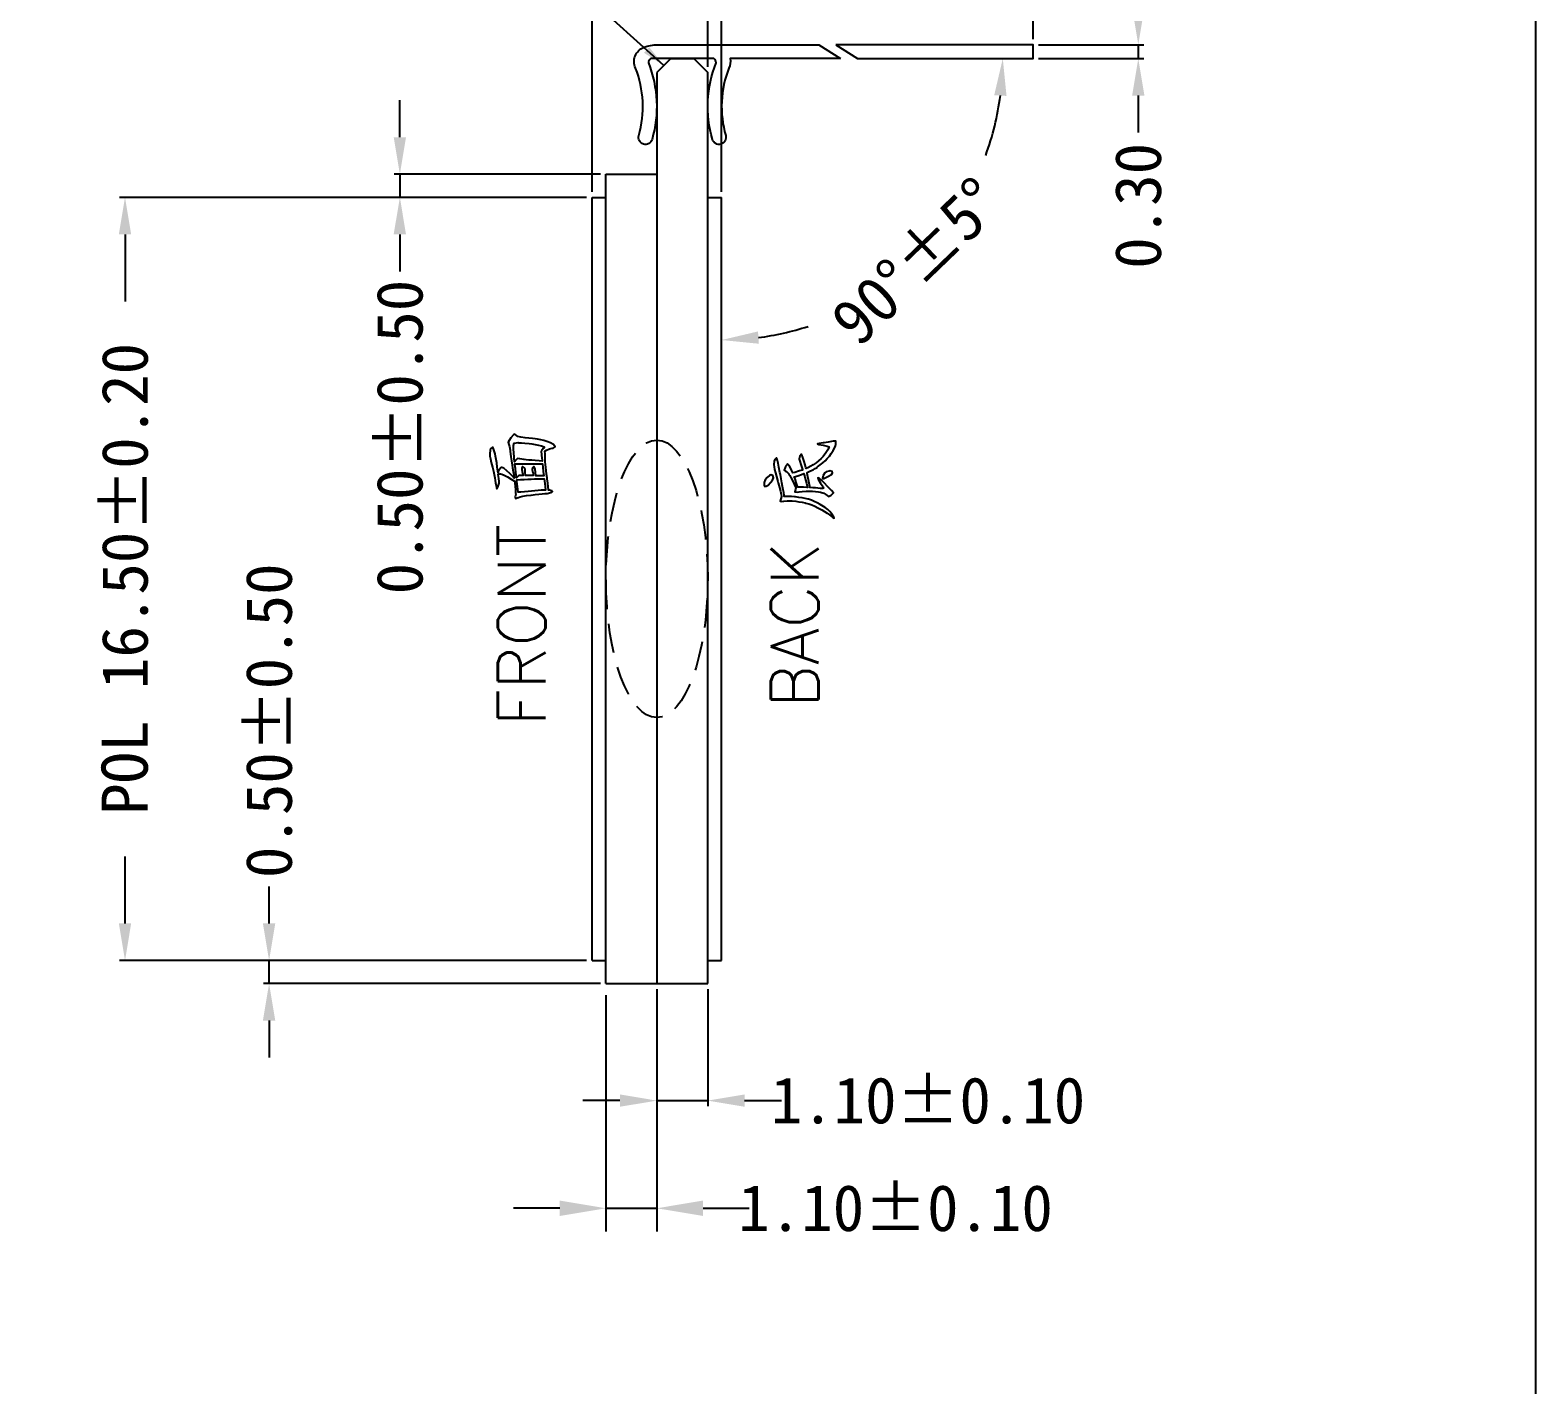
# Model space of a CAD drawing. Header units: millimetres. Extents: x 1232 to 1349, y 506 to 595.
# Drawn here: x 1316.92 to 1349.5, y 550.9 to 580.2 of the extents above; entities that cross this region are included whole.
import ezdxf
from ezdxf.enums import TextEntityAlignment as Align

# ---------------------------------------------------------------- set-up
doc = ezdxf.new("R2010")
doc.units = ezdxf.units.MM
doc.linetypes.add('HIDDEN', pattern=[9.525, 6.35, -3.175])
doc.layers.add('DIM', color=4, linetype='Continuous')
doc.styles.add('romans', font='romans.shx')
doc.dimstyles.new('1.00', dxfattribs={"dimscale": 0.4, "dimtxt": 2.5, "dimasz": 2.5, "dimexe": 1.25, "dimexo": 0.625, "dimtad": 0, "dimzin": 1, "dimdsep": 46, "dimtxsty": 'Standard', "dimcen": 2.5, "dimadec": 0, "dimazin": 0, "dimtfac": 1, "dimtmove": 0, "dimatfit": 3, "dimfxl": 1, "dimarcsym": 0})

# ---------------------------------------------------------------- blocks, each defined once
blk = doc.blocks.new('*D18')
at = {"layer": 'Defpoints', "color": 0}
for p in [(1338.621, 581.58), (1338.621, 579.882), (1331.581, 579.282)]:
    blk.add_point(p, dxfattribs=at)
at = {"layer": 'DIM', "color": 0, "lineweight": -2}
for p, q in [((1331.581, 579.402), (1331.581, 581.7)), ((1332.381, 581.58), (1337.821, 581.58)), ((1338.621, 580.002), (1338.621, 581.7)), ((1338.621, 581.58), (1339.421, 581.58))]:
    blk.add_line(p, q, dxfattribs=at)
at = {"layer": 'DIM', "color": 0}
for points in [[(1332.381, 581.714), (1332.381, 581.447), (1331.581, 581.58)], [(1337.821, 581.714), (1337.821, 581.447), (1338.621, 581.58)]]:
    blk.add_solid(points, dxfattribs=at)
at = {"layer": 'DIM', "color": 0, "insert": (1343.171, 581.58), "char_height": 1, "attachment_point": 5}
blk.add_mtext('11.00%%P0.50', dxfattribs=at)
blk = doc.blocks.new('*D19')
at = {"layer": 'Defpoints', "color": 0}
for p in [(1338.621, 579.882), (1338.621, 579.582), (1340.896, 579.582)]:
    blk.add_point(p, dxfattribs=at)
at = {"layer": 'DIM', "color": 0, "lineweight": -2}
for p, q in [((1340.896, 580.682), (1340.896, 581.482)), ((1338.741, 579.882), (1341.016, 579.882)), ((1340.896, 579.882), (1340.896, 579.582)), ((1338.741, 579.582), (1341.016, 579.582)), ((1340.896, 578.782), (1340.896, 577.982))]:
    blk.add_line(p, q, dxfattribs=at)
at = {"layer": 'DIM', "color": 0}
for points in [[(1340.763, 580.682), (1341.03, 580.682), (1340.896, 579.882)], [(1340.763, 578.782), (1341.03, 578.782), (1340.896, 579.582)]]:
    blk.add_solid(points, dxfattribs=at)
at = {"layer": 'DIM', "color": 0, "insert": (1340.896, 576.399), "char_height": 1, "attachment_point": 5, "rotation": 90}
blk.add_mtext('0.30', dxfattribs=at)
blk = doc.blocks.new('*D20')
at = {"layer": 'Defpoints', "color": 0}
for p in [(1331.881, 583.786), (1329.081, 576.582), (1331.881, 576.582)]:
    blk.add_point(p, dxfattribs=at)
at = {"layer": 'DIM', "color": 0, "lineweight": -2}
for p, q in [((1329.081, 576.702), (1329.081, 583.906)), ((1329.881, 583.786), (1331.081, 583.786)), ((1331.881, 576.702), (1331.881, 583.906)), ((1331.881, 583.786), (1332.681, 583.786))]:
    blk.add_line(p, q, dxfattribs=at)
at = {"layer": 'DIM', "color": 0}
for points in [[(1329.881, 583.919), (1329.881, 583.652), (1329.081, 583.786)], [(1331.081, 583.919), (1331.081, 583.652), (1331.881, 583.786)]]:
    blk.add_solid(points, dxfattribs=at)
at = {"layer": 'DIM', "color": 0, "insert": (1335.847, 583.786), "char_height": 1, "attachment_point": 5}
blk.add_mtext('2.80MAX', dxfattribs=at)
blk = doc.blocks.new('*D21')
at = {"layer": 'Defpoints', "color": 0}
for p in [(1329.381, 559.582), (1330.481, 559.582), (1330.481, 554.723)]:
    blk.add_point(p, dxfattribs=at)
at = {"layer": 'DIM', "color": 0, "lineweight": -2}
for p, q in [((1329.381, 559.332), (1329.381, 554.223)), ((1330.481, 559.332), (1330.481, 554.223)), ((1328.381, 554.723), (1327.381, 554.723)), ((1329.381, 554.723), (1330.481, 554.723)), ((1331.481, 554.723), (1332.481, 554.723))]:
    blk.add_line(p, q, dxfattribs=at)
at = {"layer": 'DIM', "color": 0}
for points in [[(1328.381, 554.89), (1328.381, 554.557), (1329.381, 554.723)], [(1331.481, 554.89), (1331.481, 554.557), (1330.481, 554.723)]]:
    blk.add_solid(points, dxfattribs=at)
at = {"layer": 'DIM', "color": 0, "insert": (1335.647, 554.723), "char_height": 1, "attachment_point": 5}
blk.add_mtext('1.10%%P0.10', dxfattribs=at)
blk = doc.blocks.new('*D22')
at = {"layer": 'Defpoints', "color": 0}
for p in [(1330.481, 559.582), (1331.581, 559.582), (1331.581, 557.051)]:
    blk.add_point(p, dxfattribs=at)
at = {"layer": 'DIM', "color": 0, "lineweight": -2}
for p, q in [((1330.481, 559.462), (1330.481, 556.931)), ((1331.581, 559.462), (1331.581, 556.931)), ((1329.681, 557.051), (1328.881, 557.051)), ((1330.481, 557.051), (1331.581, 557.051)), ((1332.381, 557.051), (1333.181, 557.051))]:
    blk.add_line(p, q, dxfattribs=at)
at = {"layer": 'DIM', "color": 0}
for points in [[(1329.681, 557.185), (1329.681, 556.918), (1330.481, 557.051)], [(1332.381, 557.185), (1332.381, 556.918), (1331.581, 557.051)]]:
    blk.add_solid(points, dxfattribs=at)
at = {"layer": 'DIM', "color": 0, "insert": (1336.347, 557.051), "char_height": 1, "attachment_point": 5}
blk.add_mtext('1.10%%P0.10', dxfattribs=at)
blk = doc.blocks.new('*D23')
at = {"layer": 'Defpoints', "color": 0}
for p in [(1322.093, 560.082), (1329.081, 560.082), (1329.381, 559.582)]:
    blk.add_point(p, dxfattribs=at)
at = {"layer": 'DIM', "color": 0, "lineweight": -2}
for p, q in [((1322.093, 560.882), (1322.093, 561.682)), ((1328.961, 560.082), (1321.973, 560.082)), ((1322.093, 559.582), (1322.093, 560.082)), ((1329.261, 559.582), (1321.973, 559.582)), ((1322.093, 558.782), (1322.093, 557.982))]:
    blk.add_line(p, q, dxfattribs=at)
at = {"layer": 'DIM', "color": 0}
for points in [[(1321.959, 560.882), (1322.226, 560.882), (1322.093, 560.082)], [(1321.959, 558.782), (1322.226, 558.782), (1322.093, 559.582)]]:
    blk.add_solid(points, dxfattribs=at)
at = {"layer": 'DIM', "color": 0, "insert": (1322.093, 565.265), "char_height": 1, "attachment_point": 5, "rotation": 90}
blk.add_mtext('0.50%%P0.50', dxfattribs=at)
blk = doc.blocks.new('*D24')
at = {"layer": 'Defpoints', "color": 0}
for p in [(1318.976, 576.582), (1329.081, 576.582), (1329.081, 560.082)]:
    blk.add_point(p, dxfattribs=at)
at = {"layer": 'DIM', "color": 0, "lineweight": -2}
for p, q in [((1328.961, 576.582), (1318.856, 576.582)), ((1318.976, 575.782), (1318.976, 574.332)), ((1318.976, 560.882), (1318.976, 562.332)), ((1328.961, 560.082), (1318.856, 560.082))]:
    blk.add_line(p, q, dxfattribs=at)
at = {"layer": 'DIM', "color": 0}
for points in [[(1318.842, 575.782), (1319.109, 575.782), (1318.976, 576.582)], [(1318.842, 560.882), (1319.109, 560.882), (1318.976, 560.082)]]:
    blk.add_solid(points, dxfattribs=at)
at = {"layer": 'DIM', "color": 0, "insert": (1318.976, 568.332), "char_height": 1, "attachment_point": 5, "rotation": 90}
blk.add_mtext('POL 16.50%%P0.20', dxfattribs=at)
blk = doc.blocks.new('*D25')
at = {"layer": 'Defpoints', "color": 0}
for p in [(1334.823, 579.582), (1338.621, 579.582), (1331.881, 576.582), (1337.15, 576.54), (1331.881, 560.082)]:
    blk.add_point(p, dxfattribs=at)
at = {"layer": 'DIM', "color": 0, "lineweight": -2}
for start, end in [(339.8898, 352.4614), (277.5386, 287.904)]:
    blk.add_arc((1331.881, 579.582), 6.085, start, end, dxfattribs=at)
at = {"layer": 'DIM', "color": 0}
for points in [[(1337.78, 578.792), (1338.046, 578.775), (1337.965, 579.582)], [(1332.688, 573.417), (1332.67, 573.683), (1331.881, 573.497)]]:
    blk.add_solid(points, dxfattribs=at)
at = {"layer": 'DIM', "color": 0, "insert": (1336.1, 575.197), "char_height": 1, "attachment_point": 5, "rotation": 43.8969}
blk.add_mtext('90°%%P5%%D', dxfattribs=at)
blk = doc.blocks.new('*D26')
at = {"layer": 'Defpoints', "color": 0}
for p in [(1329.381, 577.082), (1324.922, 576.582), (1329.081, 576.582)]:
    blk.add_point(p, dxfattribs=at)
at = {"layer": 'DIM', "color": 0, "lineweight": -2}
for p, q in [((1324.922, 577.882), (1324.922, 578.682)), ((1329.261, 577.082), (1324.802, 577.082)), ((1324.922, 577.082), (1324.922, 576.582)), ((1328.961, 576.582), (1324.802, 576.582)), ((1324.922, 575.782), (1324.922, 574.982))]:
    blk.add_line(p, q, dxfattribs=at)
at = {"layer": 'DIM', "color": 0}
for points in [[(1324.788, 577.882), (1325.055, 577.882), (1324.922, 577.082)], [(1324.788, 575.782), (1325.055, 575.782), (1324.922, 576.582)]]:
    blk.add_solid(points, dxfattribs=at)
at = {"layer": 'DIM', "color": 0, "insert": (1324.922, 571.399), "char_height": 1, "attachment_point": 5, "rotation": 90}
blk.add_mtext('0.50%%P0.50', dxfattribs=at)

msp = doc.modelspace()

# ---------------------------------------------------------------- linework, layer by layer
for p, q in [((1330.781, 579.582), (1330.481, 579.282)), ((1330.781, 579.582), (1331.281, 579.582)), ((1331.281, 579.582), (1331.581, 579.282)), ((1330.481, 579.282), (1330.481, 559.582)), ((1331.581, 559.582), (1331.581, 579.282)), ((1329.381, 559.582), (1329.381, 577.082)), ((1329.381, 577.082), (1330.481, 577.082)), ((1329.081, 560.082), (1329.081, 576.582)), ((1329.081, 576.582), (1329.381, 576.582)), ((1331.581, 576.582), (1331.881, 576.582)), ((1331.881, 560.082), (1331.881, 576.582)), ((1329.081, 560.082), (1329.381, 560.082)), ((1331.581, 560.082), (1331.881, 560.082)), ((1329.381, 559.582), (1331.581, 559.582))]:
    msp.add_line(p, q)
for points in [[(1231.704, 595.319), (1231.704, 506.491), (1349.498, 506.491), (1349.498, 595.319)], [(1334.356, 579.882), (1334.823, 579.582), (1338.621, 579.582), (1338.621, 579.882)], [(1328.073, 570.805), (1328.067, 570.864), (1328.066, 570.898), (1328.063, 570.965), (1328.062, 571.035), (1328.06, 571.096), (1328.095, 571.116), (1328.161, 571.145), (1328.215, 571.158), (1328.239, 571.162), (1328.285, 571.187), (1328.243, 571.236), (1328.232, 571.244), (1328.178, 571.275), (1328.102, 571.306), (1328.102, 571.306), (1328.036, 571.324), (1327.968, 571.341), (1327.899, 571.355), (1327.852, 571.361), (1327.788, 571.369), (1327.715, 571.376), (1327.632, 571.383), (1327.539, 571.395), (1327.474, 571.411), (1327.442, 571.432), (1327.407, 571.461), (1327.382, 571.448), (1327.323, 571.383), (1327.288, 571.328), (1327.267, 571.285), (1327.281, 571.236), (1327.297, 571.196), (1327.309, 571.116), (1327.311, 571.089), (1327.317, 571.037), (1327.326, 570.969), (1327.337, 570.888), (1327.351, 570.793), (1327.361, 570.735), (1327.374, 570.655), (1327.384, 570.582), (1327.394, 570.516), (1327.394, 570.512), (1327.365, 570.547), (1327.347, 570.565), (1327.3, 570.61), (1327.239, 570.667), (1327.238, 570.667), (1327.168, 570.725), (1327.126, 570.744), (1327.11, 570.739), (1327.063, 570.681), (1327.048, 570.651), (1327.045, 570.623), (1327.035, 570.702), (1327.029, 570.751), (1327.017, 570.84), (1327.005, 570.917), (1326.993, 570.983), (1326.983, 571.037), (1326.972, 571.081), (1326.95, 571.146), (1326.923, 571.18), (1326.881, 571.144), (1326.873, 571.112), (1326.867, 571.039), (1326.867, 571.032), (1326.871, 570.989), (1326.882, 570.928), (1326.899, 570.848), (1326.923, 570.751), (1326.923, 570.748), (1326.944, 570.663), (1326.961, 570.586), (1326.975, 570.518), (1326.986, 570.458), (1326.993, 570.407), (1327.01, 570.315), (1327.021, 570.28), (1327.049, 570.329), (1327.052, 570.335), (1327.07, 570.4), (1327.07, 570.406), (1327.067, 570.441), (1327.06, 570.502), (1327.05, 570.589), (1327.048, 570.597), (1327.084, 570.603), (1327.098, 570.607), (1327.13, 570.597), (1327.18, 570.575), (1327.247, 570.539), (1327.333, 570.49), (1327.402, 570.448), (1327.407, 570.4), (1327.416, 570.334), (1327.422, 570.261), (1327.427, 570.194), (1327.428, 570.161), (1327.418, 570.105), (1327.421, 570.069), (1327.424, 570.067), (1327.484, 570.091), (1327.488, 570.093), (1327.526, 570.106), (1327.584, 570.119), (1327.664, 570.133), (1327.765, 570.146), (1327.85, 570.154), (1327.929, 570.162), (1327.999, 570.169), (1328.059, 570.176), (1328.109, 570.182), (1328.191, 570.198), (1328.221, 570.224), (1328.213, 570.236), (1328.161, 570.248), (1328.136, 570.249), (1328.135, 570.26), (1328.13, 570.324), (1328.121, 570.403), (1328.109, 570.498), (1328.106, 570.52), (1328.096, 570.599), (1328.088, 570.673), (1328.08, 570.741)], [(1327.981, 571.072), (1327.983, 571.042), (1327.986, 571.003), (1327.991, 570.953), (1327.997, 570.894), (1327.999, 570.88), (1327.935, 570.884), (1327.85, 570.89), (1327.776, 570.897), (1327.71, 570.902), (1327.656, 570.908), (1327.611, 570.913), (1327.607, 570.913), (1327.515, 570.925), (1327.47, 570.933), (1327.466, 570.933), (1327.43, 570.9), (1327.405, 570.866), (1327.404, 570.871), (1327.398, 570.933), (1327.392, 570.989), (1327.388, 571.037), (1327.384, 571.077), (1327.381, 571.11), (1327.38, 571.134), (1327.379, 571.152), (1327.381, 571.217), (1327.393, 571.264), (1327.404, 571.269), (1327.478, 571.278), (1327.496, 571.277), (1327.55, 571.274), (1327.623, 571.267), (1327.716, 571.257), (1327.779, 571.249), (1327.85, 571.237), (1327.919, 571.222), (1327.984, 571.206), (1328.046, 571.187), (1328.046, 571.169), (1328.019, 571.149), (1327.983, 571.102), (1327.981, 571.092)], [(1333.971, 570.485), (1334.023, 570.405), (1334.025, 570.404), (1334.078, 570.324), (1334.087, 570.293), (1334.075, 570.288), (1334.017, 570.29), (1333.911, 570.3), (1333.856, 570.304), (1333.792, 570.308), (1333.792, 570.308), (1333.79, 570.327), (1333.778, 570.4), (1333.765, 570.471), (1333.751, 570.541), (1333.736, 570.608), (1333.73, 570.634), (1333.747, 570.641), (1333.806, 570.667), (1333.86, 570.693), (1333.906, 570.718), (1333.946, 570.743), (1333.96, 570.753), (1334.017, 570.795), (1334.071, 570.839), (1334.121, 570.887), (1334.168, 570.936), (1334.213, 570.989), (1334.252, 571.04), (1334.297, 571.105), (1334.328, 571.161), (1334.347, 571.207), (1334.356, 571.248), (1334.353, 571.306), (1334.353, 571.308), (1334.297, 571.312), (1334.258, 571.3), (1334.191, 571.288), (1334.101, 571.277), (1334.08, 571.275), (1333.99, 571.262), (1333.96, 571.249), (1333.988, 571.236), (1334.08, 571.221), (1334.168, 571.203), (1334.206, 571.186), (1334.205, 571.173), (1334.179, 571.122), (1334.122, 571.038), (1334.117, 571.032), (1334.078, 570.981), (1334.033, 570.932), (1333.981, 570.886), (1333.925, 570.841), (1333.862, 570.799), (1333.814, 570.77), (1333.747, 570.733), (1333.709, 570.716), (1333.704, 570.737), (1333.687, 570.799), (1333.667, 570.87), (1333.64, 570.96), (1333.621, 571.014), (1333.61, 571.032), (1333.574, 570.989), (1333.56, 570.926), (1333.561, 570.918), (1333.572, 570.878), (1333.595, 570.805), (1333.63, 570.701), (1333.635, 570.686), (1333.623, 570.682), (1333.567, 570.666), (1333.546, 570.66), (1333.464, 570.636), (1333.423, 570.624), (1333.403, 570.67), (1333.385, 570.708), (1333.344, 570.785), (1333.315, 570.813), (1333.309, 570.813), (1333.266, 570.757), (1333.257, 570.74), (1333.238, 570.68), (1333.266, 570.659), (1333.284, 570.652), (1333.335, 570.602), (1333.337, 570.6), (1333.357, 570.569), (1333.383, 570.522), (1333.415, 570.459), (1333.453, 570.381), (1333.491, 570.3), (1333.478, 570.268), (1333.469, 570.216), (1333.525, 570.209), (1333.558, 570.216), (1333.624, 570.224), (1333.715, 570.23), (1333.777, 570.229), (1333.849, 570.227), (1333.917, 570.223), (1333.981, 570.216), (1334.02, 570.209), (1334.093, 570.187), (1334.136, 570.16), (1334.14, 570.155), (1334.192, 570.117), (1334.192, 570.117), (1334.255, 570.146), (1334.262, 570.149), (1334.304, 570.195), (1334.262, 570.244), (1334.258, 570.247), (1334.222, 570.278), (1334.172, 570.328), (1334.108, 570.399), (1334.052, 570.459), (1333.999, 570.506), (1333.967, 570.519), (1333.966, 570.518)], [(1328.013, 570.745), (1328.024, 570.657), (1328.036, 570.562), (1327.925, 570.563), (1327.863, 570.564), (1327.863, 570.566), (1327.859, 570.637), (1327.85, 570.702), (1327.848, 570.711), (1327.822, 570.765), (1327.794, 570.737), (1327.786, 570.695), (1327.794, 570.645), (1327.802, 570.619), (1327.806, 570.565), (1327.726, 570.566), (1327.65, 570.567), (1327.638, 570.567), (1327.635, 570.643), (1327.629, 570.705), (1327.618, 570.737), (1327.575, 570.765), (1327.561, 570.73), (1327.564, 570.697), (1327.575, 570.617), (1327.588, 570.568), (1327.543, 570.568), (1327.513, 570.568), (1327.498, 570.568), (1327.465, 570.542), (1327.446, 570.514), (1327.442, 570.542), (1327.431, 570.636), (1327.422, 570.722), (1327.412, 570.8), (1327.41, 570.821), (1328.005, 570.821)], [(1333.188, 570.005), (1333.231, 570.016), (1333.299, 570.021), (1333.392, 570.02), (1333.412, 570.018), (1333.485, 570.01), (1333.556, 570), (1333.623, 569.99), (1333.687, 569.977), (1333.707, 569.972), (1333.77, 569.955), (1333.834, 569.932), (1333.9, 569.905), (1333.967, 569.872), (1333.98, 569.865), (1334.049, 569.828), (1334.111, 569.791), (1334.166, 569.754), (1334.213, 569.717), (1334.285, 569.663), (1334.318, 569.647), (1334.312, 569.667), (1334.262, 569.745), (1334.226, 569.787), (1334.178, 569.831), (1334.12, 569.875), (1334.051, 569.921), (1334.015, 569.943), (1333.951, 569.978), (1333.888, 570.008), (1333.826, 570.034), (1333.764, 570.054), (1333.758, 570.056), (1333.691, 570.071), (1333.623, 570.085), (1333.554, 570.095), (1333.483, 570.103), (1333.46, 570.105), (1333.391, 570.111), (1333.322, 570.115), (1333.252, 570.117), (1333.239, 570.117), (1333.235, 570.144), (1333.226, 570.199), (1333.215, 570.261), (1333.202, 570.332), (1333.188, 570.409), (1333.171, 570.495), (1333.153, 570.588), (1333.144, 570.636), (1333.123, 570.746), (1333.105, 570.832), (1333.091, 570.894), (1333.078, 570.932), (1333.069, 570.947), (1333.034, 570.912), (1333.021, 570.879), (1333.013, 570.807), (1333.013, 570.795), (1333.018, 570.755), (1333.029, 570.7), (1333.046, 570.629), (1333.069, 570.543), (1333.097, 570.441), (1333.106, 570.409), (1333.133, 570.308), (1333.154, 570.226), (1333.169, 570.16), (1333.178, 570.113), (1333.178, 570.111), (1333.16, 570.066), (1333.146, 570.012)], [(1328.064, 570.331), (1328.075, 570.252), (1328.06, 570.252), (1328.045, 570.252), (1327.981, 570.248), (1327.914, 570.244), (1327.844, 570.238), (1327.771, 570.232), (1327.695, 570.224), (1327.621, 570.216), (1327.537, 570.209), (1327.483, 570.205), (1327.482, 570.216), (1327.468, 570.332), (1327.454, 570.441), (1327.45, 570.472), (1327.531, 570.478), (1327.612, 570.482), (1327.689, 570.486), (1327.762, 570.49), (1327.831, 570.493), (1327.896, 570.495), (1327.957, 570.496), (1328.014, 570.498), (1328.044, 570.498), (1328.05, 570.449)], [(1332.802, 570.336), (1332.844, 570.336), (1332.888, 570.359), (1332.942, 570.42), (1332.98, 570.47), (1333.005, 570.519), (1332.991, 570.567), (1332.95, 570.582), (1332.928, 570.575), (1332.865, 570.525), (1332.823, 570.471), (1332.802, 570.413), (1332.8, 570.399)], [(1333.734, 570.334), (1333.739, 570.31), (1333.725, 570.311), (1333.653, 570.313), (1333.578, 570.314), (1333.53, 570.314), (1333.526, 570.329), (1333.497, 570.417), (1333.47, 570.496), (1333.455, 570.54), (1333.529, 570.562), (1333.608, 570.589), (1333.66, 570.608), (1333.661, 570.604), (1333.681, 570.538), (1333.699, 570.471), (1333.717, 570.403)], [(1334.096, 570.506), (1334.178, 570.547), (1334.256, 570.593), (1334.283, 570.624), (1334.276, 570.652), (1334.227, 570.666), (1334.212, 570.665), (1334.143, 570.645), (1334.117, 570.627), (1334.08, 570.567), (1334.066, 570.504)]]:
    msp.add_lwpolyline(points, close=True)
msp.add_lwpolyline([(1334.453, 579.582), (1332.067, 579.582, -0.16021), (1332.042, 579.379, 0.165218), (1331.971, 577.918, -1), (1331.683, 577.835, -0.165218), (1331.763, 579.489, 0.231132), (1331.713, 579.582), (1330.349, 579.582, 0.231132), (1330.299, 579.489, -0.165218), (1330.378, 577.835, -1), (1330.09, 577.918, 0.165218), (1330.02, 579.379, -0.432097), (1330.194, 579.822, -0.095393), (1330.503, 579.882), (1333.986, 579.882)], format="xyb", close=True)
at = {"linetype": 'HIDDEN', "ltscale": 0.1}
msp.add_ellipse((1330.481, 568.332), major_axis=(0, 3), ratio=0.366667, dxfattribs=at)

# ---------------------------------------------------------------- texts
at = {"style": 'romans'}
for s, p in [('FRONT', (1327.556, 567.333)), ('BACK', (1333.464, 567.333))]:
    msp.add_text(s, height=1.03, rotation=90, dxfattribs=at).set_placement(p, align=Align.MIDDLE)

# ---------------------------------------------------------------- dimensions: what is measured, and where the dimension line sits
at = {"layer": 'DIM'}
for base, p1, p2, text, picture, middle in [((1331.881, 583.786), (1329.081, 576.582), (1331.881, 576.582), '<>MAX', '*D20', (1335.847, 583.786)), ((1338.621, 581.58), (1331.581, 579.282), (1338.621, 579.882), '11.00%%P0.50', '*D18', (1343.171, 581.58)), ((1331.581, 557.051), (1330.481, 559.582), (1331.581, 559.582), '<>%%P0.10', '*D22', (1336.347, 557.051))]:
    dim = msp.add_linear_dim(base=base, p1=p1, p2=p2, text=text, dimstyle='1.00', override={"dimasz": 2, "dimexe": 0.3, "dimexo": 0.3}, dxfattribs=at)
    dim.commit()
    dim.dimension.update_dxf_attribs({"geometry": picture, "text_midpoint": middle})
dim = msp.add_linear_dim(base=(1340.896, 579.582), p1=(1338.621, 579.882), p2=(1338.621, 579.582), angle=90, dimstyle='1.00', override={"dimasz": 2, "dimexe": 0.3, "dimexo": 0.3}, dxfattribs=at)
dim.commit()
dim.dimension.update_dxf_attribs({"geometry": '*D19', "text_midpoint": (1340.896, 576.399)})
dim = msp.add_angular_dim_2l(base=(1337.15, 576.54), line1=((1334.823, 579.582), (1338.621, 579.582)), line2=((1331.881, 560.082), (1331.881, 576.582)), text='<>%%P5%%D', dimstyle='1.00', override={"dimasz": 2, "dimexe": 0.3, "dimexo": 0.3}, dxfattribs=at)
dim.commit()
dim.dimension.update_dxf_attribs({"geometry": '*D25', "text_midpoint": (1336.1, 575.197), "dimtype": 162})
dim = msp.add_linear_dim(base=(1324.922, 576.582), p1=(1329.381, 577.082), p2=(1329.081, 576.582), angle=270, text='<>%%P0.50', dimstyle='1.00', override={"dimasz": 2, "dimexe": 0.3, "dimexo": 0.3}, dxfattribs=at)
dim.commit()
dim.dimension.update_dxf_attribs({"geometry": '*D26', "text_midpoint": (1324.922, 571.399), "dimtype": 160})
for base, p1, p2, text, picture, middle in [((1318.976, 576.582), (1329.081, 560.082), (1329.081, 576.582), 'POL <>%%P0.20', '*D24', (1318.976, 568.332)), ((1322.093, 560.082), (1329.381, 559.582), (1329.081, 560.082), '<>%%P0.50', '*D23', (1322.093, 565.265))]:
    dim = msp.add_linear_dim(base=base, p1=p1, p2=p2, angle=90, text=text, dimstyle='1.00', override={"dimasz": 2, "dimexe": 0.3, "dimexo": 0.3}, dxfattribs=at)
    dim.commit()
    dim.dimension.update_dxf_attribs({"geometry": picture, "text_midpoint": middle})
dim = msp.add_linear_dim(base=(1330.481, 554.723), p1=(1329.381, 559.582), p2=(1330.481, 559.582), text='<>%%P0.10', dimstyle='1.00', dxfattribs=at)
dim.commit()
dim.dimension.update_dxf_attribs({"geometry": '*D21', "text_midpoint": (1335.647, 554.723)})

# ---------------------------------------------------------------- leaders
at = {"layer": 'DIM', "color": 1}
msp.add_leader([(1330.631, 579.432), (1326.45, 583.217), (1310.318, 583.217)], dimstyle='1.00', override={"dimscale": 1, "dimtxt": 0.8, "dimasz": 0.5, "dimexe": 0.125, "dimexo": 0.125, "dimgap": 0.1, "dimtad": 0, "dimzin": 0, "dimtofl": 0, "dimatfit": 0}, dxfattribs=at)

doc.saveas('drawing.dxf')
